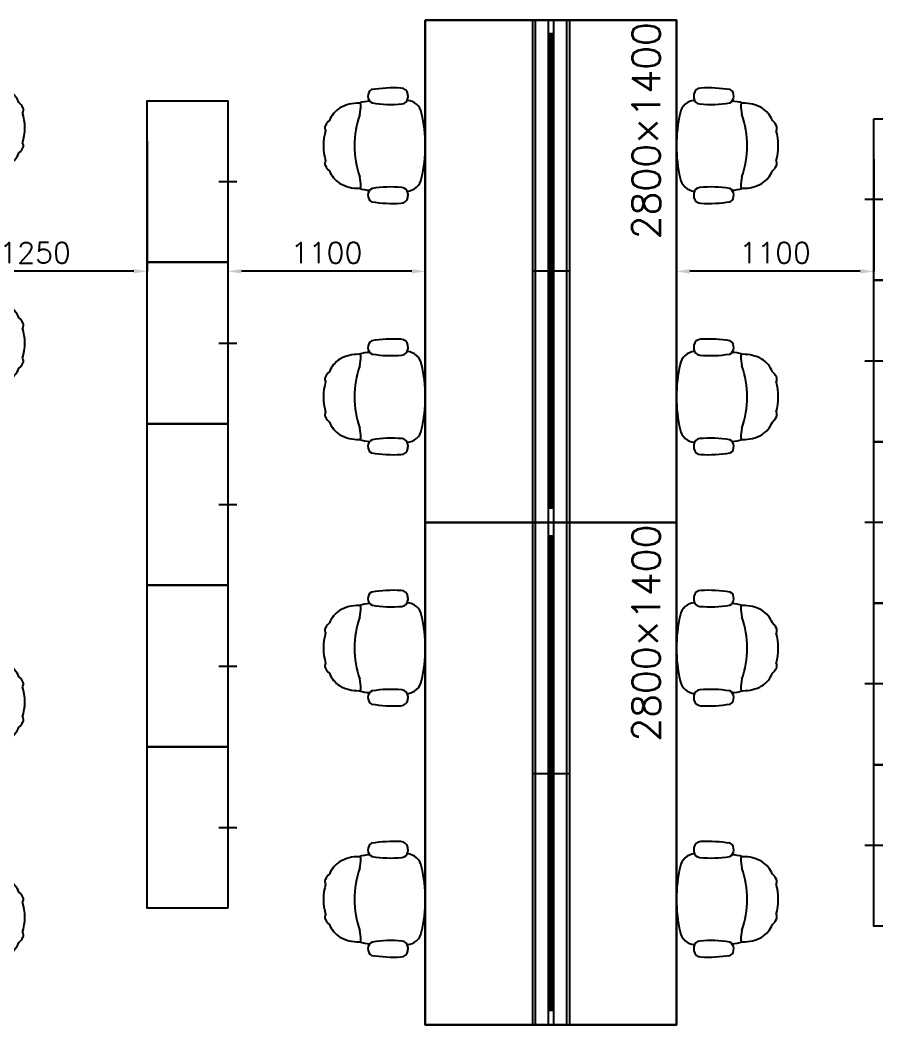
# Model space of a CAD drawing. Extents: x -120222 to -41942, y -19134 to 30932.
# Drawn here: x -83281 to -78505, y -6345 to -745 of the extents above; entities that cross this region are included whole.
import ezdxf
from ezdxf.enums import TextEntityAlignment as Align

# ---------------------------------------------------------------- set-up
doc = ezdxf.new("R2010")
doc.units = 0
doc.header["$LTSCALE"] = 150
doc.header["$MEASUREMENT"] = 0
doc.header["$PDMODE"] = 1
doc.header["$PDSIZE"] = -2
doc.layers.get('0').update_dxf_attribs({"linetype": 'CONTINUOUS'})
doc.layers.get('DEFPOINTS').update_dxf_attribs({"linetype": 'CONTINUOUS'})
doc.layers.add('_____', color=7, linetype='CONTINUOUS')
doc.layers.add('________', color=7, linetype='CONTINUOUS')
doc.styles.get("Standard").update_dxf_attribs({"font": 'txt', "bigfont": 'BIGFONT.SHX'})
doc.dimstyles.new('KOYATSU', dxfattribs={"dimtxt": 116.375326, "dimasz": 75.111694, "dimexe": 0, "dimexo": 225, "dimgap": 45, "dimtad": 1, "dimdec": 1, "dimdsep": 46, "dimtxsty": 'Standard', "dimcen": 0, "dimadec": 0, "dimazin": 0, "dimtfac": 1, "dimtdec": 1, "dimtix": 1, "dimtmove": 2, "dimatfit": 3, "dimfxl": 1, "dimtolj": 1, "dimarcsym": 0})

# ---------------------------------------------------------------- blocks, each defined once
blk = doc.blocks.new('____-347')
at = {"color": 1, "linetype": 'Continuous'}
for centre, radius, start, end in [((-85884.1, -7119), 77.3, 170.3944, 187.7479), ((-85920.9, -7112.7), 40, 91.0495, 170.3944), ((-85883.9, -7899.4), 827.5, 81.2391, 92.6087), ((-85777.4, -7115.9), 39.5, 353.9371, 60.4087), ((-85951.5, -7227.5), 86.5, 93.6495, 169.9238), ((-85924, -7124.4), 37, 187.7479, 264.7872), ((-85867, -6499.1), 664.9, 264.7872, 279.2072), ((-85776.8, -7120.3), 38.7, 294.7666, 0.2797), ((-85751.2, -7331.7), 185.6, 70.5723, 89.0262), ((-85688.7, -7166.7), 10, 91.0587, 181.3739), ((-85385.7, -7159.4), 313.1, 181.3739, 191.2692), ((-85684.9, -7372.8), 216.2, 61.2665, 91.0587), ((-85256.5, -7394), 801, 166.8943, 193.1057), ((-86182.7, -7394), 519.7, 340.5138, 19.4862), ((-85667.4, -7313.8), 156.5, 22.4971, 56.4712), ((-85560.6, -7305.6), 64.1, 20.8427, 53.8536), ((-85522.1, -7294.8), 24.6, 324.6823, 29.2882), ((-85790.8, -7394), 301, 343.6019, 16.3981), ((-85522.1, -7493.1), 24.6, 330.7118, 35.3177), ((-85667.4, -7474.2), 156.5, 303.5288, 337.5029), ((-85560.6, -7482.4), 64.1, 306.1464, 339.1573), ((-85951.5, -7560.5), 86.5, 190.0762, 266.3505), ((-85385.7, -7628.5), 313.1, 168.7308, 178.6261), ((-85684.9, -7415.1), 216.2, 268.9413, 298.7335), ((-85884.1, -7669), 77.3, 172.2521, 189.6056), ((-85924, -7663.6), 37, 95.2128, 172.2521), ((-85867, -8288.9), 664.9, 80.7928, 95.2128), ((-85776.8, -7667.7), 38.7, 359.7203, 65.2334), ((-85777.4, -7672), 39.5, 299.5913, 6.0629), ((-85751.2, -7456.2), 185.6, 270.9738, 289.4398), ((-85688.7, -7621.3), 10, 178.6261, 268.9413), ((-85920.9, -7675.2), 40, 189.6056, 268.9505), ((-85883.9, -6888.5), 827.5, 267.3913, 278.7609)]:
    blk.add_arc(centre, radius, start, end, dxfattribs=at)
blk = doc.blocks.new('____-348')
at = {"color": 1, "linetype": 'Continuous'}
for centre, radius, start, end in [((-85884.1, -5719), 77.3, 170.3944, 187.7479), ((-85920.9, -5712.7), 40, 91.0495, 170.3944), ((-85883.9, -6499.4), 827.5, 81.2391, 92.6087), ((-85777.4, -5715.9), 39.5, 353.9371, 60.4087), ((-85951.5, -5827.5), 86.5, 93.6495, 169.9238), ((-85924, -5724.4), 37, 187.7479, 264.7872), ((-85867, -5099.1), 664.9, 264.7872, 279.2072), ((-85776.8, -5720.3), 38.7, 294.7666, 0.2797), ((-85751.2, -5931.7), 185.6, 70.5723, 89.0262), ((-85688.7, -5766.7), 10, 91.0587, 181.3739), ((-85385.7, -5759.4), 313.1, 181.3739, 191.2692), ((-85684.9, -5972.8), 216.2, 61.2665, 91.0587), ((-85256.5, -5994), 801, 166.8943, 193.1057), ((-86182.7, -5994), 519.7, 340.5138, 19.4862), ((-85667.4, -5913.8), 156.5, 22.4971, 56.4712), ((-85560.6, -5905.6), 64.1, 20.8427, 53.8536), ((-85522.1, -5894.8), 24.6, 324.6823, 29.2882), ((-85790.8, -5994), 301, 343.6019, 16.3981), ((-85522.1, -6093.1), 24.6, 330.7118, 35.3177), ((-85667.4, -6074.2), 156.5, 303.5288, 337.5029), ((-85560.6, -6082.4), 64.1, 306.1464, 339.1573), ((-85951.5, -6160.5), 86.5, 190.0762, 266.3505), ((-85385.7, -6228.5), 313.1, 168.7308, 178.6261), ((-85684.9, -6015.1), 216.2, 268.9413, 298.7335), ((-85884.1, -6269), 77.3, 172.2521, 189.6056), ((-85924, -6263.6), 37, 95.2128, 172.2521), ((-85867, -6888.9), 664.9, 80.7928, 95.2128), ((-85776.8, -6267.7), 38.7, 359.7203, 65.2334), ((-85777.4, -6272), 39.5, 299.5913, 6.0629), ((-85751.2, -6056.2), 185.6, 270.9738, 289.4398), ((-85688.7, -6221.3), 10, 178.6261, 268.9413), ((-85920.9, -6275.2), 40, 189.6056, 268.9505), ((-85883.9, -5488.5), 827.5, 267.3913, 278.7609)]:
    blk.add_arc(centre, radius, start, end, dxfattribs=at)
blk = doc.blocks.new('____-349')
at = {"color": 1, "linetype": 'Continuous'}
for centre, radius, start, end in [((-87737.7, -5715.9), 39.5, 119.5913, 186.0629), ((-87631.2, -6499.4), 827.5, 87.3913, 98.7609), ((-87594.2, -5712.7), 40, 9.6056, 88.9505), ((-87631, -5719), 77.3, 352.2521, 9.6056), ((-87830.2, -5972.8), 216.2, 88.9413, 118.7335), ((-87826.4, -5766.7), 10, 358.6261, 88.9413), ((-87763.9, -5931.7), 185.6, 90.9738, 109.4277), ((-88129.4, -5759.4), 313.1, 348.7308, 358.6261), ((-87738.3, -5720.3), 38.7, 179.7203, 245.2334), ((-87648.1, -5099.1), 664.9, 260.7928, 275.2128), ((-87591.1, -5724.4), 37, 275.2128, 352.2521), ((-87563.6, -5827.5), 86.5, 10.0762, 86.3505), ((-87847.7, -5913.8), 156.5, 123.5288, 157.5029), ((-87332.4, -5994), 519.7, 160.5138, 199.4862), ((-88258.6, -5994), 801, 346.8943, 13.1057), ((-87954.5, -5905.6), 64.1, 126.1464, 159.1573), ((-87724.3, -5994), 301, 163.6019, 196.3981), ((-87993, -5894.8), 24.6, 150.7118, 215.3177), ((-87993, -6093.1), 24.6, 144.6823, 209.2882), ((-87954.5, -6082.4), 64.1, 200.8427, 233.8536), ((-87847.7, -6074.2), 156.5, 202.4971, 236.4712), ((-87830.2, -6015.1), 216.2, 241.2665, 271.0587), ((-88129.4, -6228.5), 313.1, 1.3739, 11.2692), ((-87563.6, -6160.5), 86.5, 273.6495, 349.9238), ((-87826.4, -6221.3), 10, 271.0587, 1.3739), ((-87763.9, -6056.2), 185.6, 250.5602, 269.0262), ((-87737.7, -6272), 39.5, 173.9371, 240.4087), ((-87738.3, -6267.7), 38.7, 114.7666, 180.2797), ((-87648.1, -6888.9), 664.9, 84.7872, 99.2072), ((-87591.1, -6263.6), 37, 7.7479, 84.7872), ((-87631, -6269), 77.3, 350.3944, 7.7479), ((-87631.2, -5488.5), 827.5, 261.2391, 272.6087), ((-87594.2, -6275.2), 40, 271.0495, 350.3944)]:
    blk.add_arc(centre, radius, start, end, dxfattribs=at)
blk = doc.blocks.new('____-350')
at = {"color": 1, "linetype": 'Continuous'}
for centre, radius, start, end in [((-87737.7, -7115.9), 39.5, 119.5913, 186.0629), ((-87631.2, -7899.4), 827.5, 87.3913, 98.7609), ((-87594.2, -7112.7), 40, 9.6056, 88.9505), ((-87631, -7119), 77.3, 352.2521, 9.6056), ((-87830.2, -7372.8), 216.2, 88.9413, 118.7335), ((-87826.4, -7166.7), 10, 358.6261, 88.9413), ((-87763.9, -7331.7), 185.6, 90.9738, 109.4277), ((-88129.4, -7159.4), 313.1, 348.7308, 358.6261), ((-87738.3, -7120.3), 38.7, 179.7203, 245.2334), ((-87648.1, -6499.1), 664.9, 260.7928, 275.2128), ((-87591.1, -7124.4), 37, 275.2128, 352.2521), ((-87563.6, -7227.5), 86.5, 10.0762, 86.3505), ((-87847.7, -7313.8), 156.5, 123.5288, 157.5029), ((-87332.4, -7394), 519.7, 160.5138, 199.4862), ((-88258.6, -7394), 801, 346.8943, 13.1057), ((-87954.5, -7305.6), 64.1, 126.1464, 159.1573), ((-87724.3, -7394), 301, 163.6019, 196.3981), ((-87993, -7294.8), 24.6, 150.7118, 215.3177), ((-87993, -7493.1), 24.6, 144.6823, 209.2882), ((-87954.5, -7482.4), 64.1, 200.8427, 233.8536), ((-87847.7, -7474.2), 156.5, 202.4971, 236.4712), ((-87830.2, -7415.1), 216.2, 241.2665, 271.0587), ((-88129.4, -7628.5), 313.1, 1.3739, 11.2692), ((-87563.6, -7560.5), 86.5, 273.6495, 349.9238), ((-87826.4, -7621.3), 10, 271.0587, 1.3739), ((-87763.9, -7456.2), 185.6, 250.5602, 269.0262), ((-87737.7, -7672), 39.5, 173.9371, 240.4087), ((-87738.3, -7667.7), 38.7, 114.7666, 180.2797), ((-87648.1, -8288.9), 664.9, 84.7872, 99.2072), ((-87591.1, -7663.6), 37, 7.7479, 84.7872), ((-87631, -7669), 77.3, 350.3944, 7.7479), ((-87631.2, -6888.5), 827.5, 261.2391, 272.6087), ((-87594.2, -7675.2), 40, 271.0495, 350.3944)]:
    blk.add_arc(centre, radius, start, end, dxfattribs=at)
blk = doc.blocks.new('____-351')
at = {"color": 1, "linetype": 'Continuous'}
for p, q in [((-86057.6, -5294), (-87457.6, -5294)), ((-87457.6, -5294), (-87457.6, -8094)), ((-87457.6, -5294), (-86057.6, -5294)), ((-87457.6, -8094), (-87457.6, -5294)), ((-86860.6, -5294), (-86860.6, -8094)), ((-86844.9, -5294), (-86844.9, -8094)), ((-86773.1, -5294), (-86773.1, -8094)), ((-86742.1, -5294), (-86742.1, -8094)), ((-86670.3, -5294), (-86670.3, -8094)), ((-86654.6, -5294), (-86654.6, -8094)), ((-86057.6, -8094), (-86057.6, -5294)), ((-86057.6, -5294), (-86057.6, -8094)), ((-86742.1, -5370), (-86773.1, -5370)), ((-86761.6, -5370), (-86761.6, -8018)), ((-86753.6, -5370), (-86753.6, -8018)), ((-86654.6, -6694), (-86860.6, -6694)), ((-87457.6, -8094), (-86057.6, -8094))]:
    blk.add_line(p, q, dxfattribs=at)
at = {"color": 1, "linetype": 'Continuous', "flags": 128}
blk.add_lwpolyline([(-87457.6, -5294), (-86057.6, -5294), (-86057.6, -8094), (-87457.6, -8094)], close=True, dxfattribs=at)
at = {"color": 1}
for name in ['____-349', '____-348', '____-350', '____-347']:
    blk.add_blockref(name, (0, 0), dxfattribs=at)
blk = doc.blocks.new('____-352')
at = {"color": 1, "linetype": 'Continuous'}
for centre, radius, start, end in [((-85884.1, -9919), 77.3, 170.3944, 187.7479), ((-85920.9, -9912.7), 40, 91.0495, 170.3944), ((-85883.9, -10699.4), 827.5, 81.2391, 92.6087), ((-85777.4, -9915.9), 39.5, 353.9371, 60.4087), ((-85951.5, -10027.5), 86.5, 93.6495, 169.9238), ((-85924, -9924.4), 37, 187.7479, 264.7872), ((-85867, -9299.1), 664.9, 264.7872, 279.2072), ((-85776.8, -9920.3), 38.7, 294.7666, 0.2797), ((-85751.2, -10131.7), 185.6, 70.5723, 89.0262), ((-85688.7, -9966.7), 10, 91.0587, 181.3739), ((-85385.7, -9959.4), 313.1, 181.3739, 191.2692), ((-85684.9, -10172.8), 216.2, 61.2665, 91.0587), ((-85256.5, -10194), 801, 166.8943, 193.1057), ((-86182.7, -10194), 519.7, 340.5138, 19.4862), ((-85667.4, -10113.8), 156.5, 22.4971, 56.4712), ((-85560.6, -10105.6), 64.1, 20.8427, 53.8536), ((-85522.1, -10094.8), 24.6, 324.6823, 29.2882), ((-85790.8, -10194), 301, 343.6019, 16.3981), ((-85522.1, -10293.1), 24.6, 330.7118, 35.3177), ((-85667.4, -10274.2), 156.5, 303.5288, 337.5029), ((-85560.6, -10282.4), 64.1, 306.1464, 339.1573), ((-85951.5, -10360.5), 86.5, 190.0762, 266.3505), ((-85385.7, -10428.5), 313.1, 168.7308, 178.6261), ((-85684.9, -10215.1), 216.2, 268.9413, 298.7335), ((-85884.1, -10469), 77.3, 172.2521, 189.6056), ((-85924, -10463.6), 37, 95.2128, 172.2521), ((-85867, -11088.9), 664.9, 80.7928, 95.2128), ((-85776.8, -10467.7), 38.7, 359.7203, 65.2334), ((-85777.4, -10472), 39.5, 299.5913, 6.0629), ((-85751.2, -10256.2), 185.6, 270.9738, 289.4398), ((-85688.7, -10421.3), 10, 178.6261, 268.9413), ((-85920.9, -10475.2), 40, 189.6056, 268.9505), ((-85883.9, -9688.5), 827.5, 267.3913, 278.7609)]:
    blk.add_arc(centre, radius, start, end, dxfattribs=at)
blk = doc.blocks.new('____-353')
at = {"color": 1, "linetype": 'Continuous'}
for centre, radius, start, end in [((-85884.1, -8519), 77.3, 170.3944, 187.7479), ((-85920.9, -8512.7), 40, 91.0495, 170.3944), ((-85883.9, -9299.4), 827.5, 81.2391, 92.6087), ((-85777.4, -8515.9), 39.5, 353.9371, 60.4087), ((-85951.5, -8627.5), 86.5, 93.6495, 169.9238), ((-85924, -8524.4), 37, 187.7479, 264.7872), ((-85867, -7899.1), 664.9, 264.7872, 279.2072), ((-85776.8, -8520.3), 38.7, 294.7666, 0.2797), ((-85751.2, -8731.7), 185.6, 70.5723, 89.0262), ((-85688.7, -8566.7), 10, 91.0587, 181.3739), ((-85385.7, -8559.4), 313.1, 181.3739, 191.2692), ((-85684.9, -8772.8), 216.2, 61.2665, 91.0587), ((-85256.5, -8794), 801, 166.8943, 193.1057), ((-86182.7, -8794), 519.7, 340.5138, 19.4862), ((-85667.4, -8713.8), 156.5, 22.4971, 56.4712), ((-85560.6, -8705.6), 64.1, 20.8427, 53.8536), ((-85522.1, -8694.8), 24.6, 324.6823, 29.2882), ((-85790.8, -8794), 301, 343.6019, 16.3981), ((-85522.1, -8893.1), 24.6, 330.7118, 35.3177), ((-85667.4, -8874.2), 156.5, 303.5288, 337.5029), ((-85560.6, -8882.4), 64.1, 306.1464, 339.1573), ((-85951.5, -8960.5), 86.5, 190.0762, 266.3505), ((-85385.7, -9028.5), 313.1, 168.7308, 178.6261), ((-85684.9, -8815.1), 216.2, 268.9413, 298.7335), ((-85884.1, -9069), 77.3, 172.2521, 189.6056), ((-85924, -9063.6), 37, 95.2128, 172.2521), ((-85867, -9688.9), 664.9, 80.7928, 95.2128), ((-85776.8, -9067.7), 38.7, 359.7203, 65.2334), ((-85777.4, -9072), 39.5, 299.5913, 6.0629), ((-85751.2, -8856.2), 185.6, 270.9738, 289.4398), ((-85688.7, -9021.3), 10, 178.6261, 268.9413), ((-85920.9, -9075.2), 40, 189.6056, 268.9505), ((-85883.9, -8288.5), 827.5, 267.3913, 278.7609)]:
    blk.add_arc(centre, radius, start, end, dxfattribs=at)
blk = doc.blocks.new('____-354')
at = {"color": 1, "linetype": 'Continuous'}
for centre, radius, start, end in [((-87737.7, -8515.9), 39.5, 119.5913, 186.0629), ((-87631.2, -9299.4), 827.5, 87.3913, 98.7609), ((-87594.2, -8512.7), 40, 9.6056, 88.9505), ((-87631, -8519), 77.3, 352.2521, 9.6056), ((-87830.2, -8772.8), 216.2, 88.9413, 118.7335), ((-87826.4, -8566.7), 10, 358.6261, 88.9413), ((-87763.9, -8731.7), 185.6, 90.9738, 109.4277), ((-88129.4, -8559.4), 313.1, 348.7308, 358.6261), ((-87738.3, -8520.3), 38.7, 179.7203, 245.2334), ((-87648.1, -7899.1), 664.9, 260.7928, 275.2128), ((-87591.1, -8524.4), 37, 275.2128, 352.2521), ((-87563.6, -8627.5), 86.5, 10.0762, 86.3505), ((-87847.7, -8713.8), 156.5, 123.5288, 157.5029), ((-87332.4, -8794), 519.7, 160.5138, 199.4862), ((-88258.6, -8794), 801, 346.8943, 13.1057), ((-87954.5, -8705.6), 64.1, 126.1464, 159.1573), ((-87724.3, -8794), 301, 163.6019, 196.3981), ((-87993, -8694.8), 24.6, 150.7118, 215.3177), ((-87993, -8893.1), 24.6, 144.6823, 209.2882), ((-87954.5, -8882.4), 64.1, 200.8427, 233.8536), ((-87847.7, -8874.2), 156.5, 202.4971, 236.4712), ((-87830.2, -8815.1), 216.2, 241.2665, 271.0587), ((-88129.4, -9028.5), 313.1, 1.3739, 11.2692), ((-87563.6, -8960.5), 86.5, 273.6495, 349.9238), ((-87826.4, -9021.3), 10, 271.0587, 1.3739), ((-87763.9, -8856.2), 185.6, 250.5602, 269.0262), ((-87737.7, -9072), 39.5, 173.9371, 240.4087), ((-87738.3, -9067.7), 38.7, 114.7666, 180.2797), ((-87648.1, -9688.9), 664.9, 84.7872, 99.2072), ((-87591.1, -9063.6), 37, 7.7479, 84.7872), ((-87631, -9069), 77.3, 350.3944, 7.7479), ((-87631.2, -8288.5), 827.5, 261.2391, 272.6087), ((-87594.2, -9075.2), 40, 271.0495, 350.3944)]:
    blk.add_arc(centre, radius, start, end, dxfattribs=at)
blk = doc.blocks.new('____-355')
at = {"color": 1, "linetype": 'Continuous'}
for centre, radius, start, end in [((-87737.7, -9915.9), 39.5, 119.5913, 186.0629), ((-87631.2, -10699.4), 827.5, 87.3913, 98.7609), ((-87594.2, -9912.7), 40, 9.6056, 88.9505), ((-87631, -9919), 77.3, 352.2521, 9.6056), ((-87830.2, -10172.8), 216.2, 88.9413, 118.7335), ((-87826.4, -9966.7), 10, 358.6261, 88.9413), ((-87763.9, -10131.7), 185.6, 90.9738, 109.4277), ((-88129.4, -9959.4), 313.1, 348.7308, 358.6261), ((-87738.3, -9920.3), 38.7, 179.7203, 245.2334), ((-87648.1, -9299.1), 664.9, 260.7928, 275.2128), ((-87591.1, -9924.4), 37, 275.2128, 352.2521), ((-87563.6, -10027.5), 86.5, 10.0762, 86.3505), ((-87847.7, -10113.8), 156.5, 123.5288, 157.5029), ((-87332.4, -10194), 519.7, 160.5138, 199.4862), ((-88258.6, -10194), 801, 346.8943, 13.1057), ((-87954.5, -10105.6), 64.1, 126.1464, 159.1573), ((-87724.3, -10194), 301, 163.6019, 196.3981), ((-87993, -10094.8), 24.6, 150.7118, 215.3177), ((-87993, -10293.1), 24.6, 144.6823, 209.2882), ((-87954.5, -10282.4), 64.1, 200.8427, 233.8536), ((-87847.7, -10274.2), 156.5, 202.4971, 236.4712), ((-87830.2, -10215.1), 216.2, 241.2665, 271.0587), ((-88129.4, -10428.5), 313.1, 1.3739, 11.2692), ((-87563.6, -10360.5), 86.5, 273.6495, 349.9238), ((-87826.4, -10421.3), 10, 271.0587, 1.3739), ((-87763.9, -10256.2), 185.6, 250.5602, 269.0262), ((-87737.7, -10472), 39.5, 173.9371, 240.4087), ((-87738.3, -10467.7), 38.7, 114.7666, 180.2797), ((-87648.1, -11088.9), 664.9, 84.7872, 99.2072), ((-87591.1, -10463.6), 37, 7.7479, 84.7872), ((-87631, -10469), 77.3, 350.3944, 7.7479), ((-87631.2, -9688.5), 827.5, 261.2391, 272.6087), ((-87594.2, -10475.2), 40, 271.0495, 350.3944)]:
    blk.add_arc(centre, radius, start, end, dxfattribs=at)
blk = doc.blocks.new('____-356')
at = {"color": 1, "linetype": 'Continuous'}
for p, q in [((-86057.6, -8094), (-87457.6, -8094)), ((-87457.6, -8094), (-87457.6, -10894)), ((-87457.6, -8094), (-86057.6, -8094)), ((-87457.6, -10894), (-87457.6, -8094)), ((-86860.6, -8094), (-86860.6, -10894)), ((-86844.9, -8094), (-86844.9, -10894)), ((-86773.1, -8094), (-86773.1, -10894)), ((-86742.1, -8094), (-86742.1, -10894)), ((-86670.3, -8094), (-86670.3, -10894)), ((-86654.6, -8094), (-86654.6, -10894)), ((-86057.6, -10894), (-86057.6, -8094)), ((-86057.6, -8094), (-86057.6, -10894)), ((-86742.1, -8170), (-86773.1, -8170)), ((-86761.6, -8170), (-86761.6, -10818)), ((-86753.6, -8170), (-86753.6, -10818)), ((-86654.6, -9494), (-86860.6, -9494)), ((-87457.6, -10894), (-86057.6, -10894))]:
    blk.add_line(p, q, dxfattribs=at)
at = {"color": 1, "linetype": 'Continuous', "flags": 128}
blk.add_lwpolyline([(-87457.6, -8094), (-86057.6, -8094), (-86057.6, -10894), (-87457.6, -10894)], close=True, dxfattribs=at)
at = {"color": 1}
for name in ['____-354', '____-353', '____-355', '____-352']:
    blk.add_blockref(name, (0, 0), dxfattribs=at)
blk = doc.blocks.new('____-357')
at = {"color": 1, "linetype": 'Continuous'}
blk.add_line((-88607.6, -6194), (-88507.6, -6194), dxfattribs=at)
at = {"color": 1, "linetype": 'Continuous', "flags": 128}
blk.add_lwpolyline([(-88557.6, -6644), (-89007.6, -6644), (-89007.6, -5744), (-88557.6, -5744)], close=True, dxfattribs=at)
blk = doc.blocks.new('____-358')
at = {"color": 1, "linetype": 'Continuous'}
blk.add_line((-88607.6, -7094), (-88507.6, -7094), dxfattribs=at)
at = {"color": 1, "linetype": 'Continuous', "flags": 128}
blk.add_lwpolyline([(-88557.6, -7544), (-89007.6, -7544), (-89007.6, -6644), (-88557.6, -6644)], close=True, dxfattribs=at)
blk = doc.blocks.new('____-359')
at = {"color": 1, "linetype": 'Continuous'}
blk.add_line((-88607.6, -7994), (-88507.6, -7994), dxfattribs=at)
at = {"color": 1, "linetype": 'Continuous', "flags": 128}
blk.add_lwpolyline([(-88557.6, -8444), (-89007.6, -8444), (-89007.6, -7544), (-88557.6, -7544)], close=True, dxfattribs=at)
blk = doc.blocks.new('____-360')
at = {"color": 1, "linetype": 'Continuous'}
blk.add_line((-88607.6, -8894), (-88507.6, -8894), dxfattribs=at)
at = {"color": 1, "linetype": 'Continuous', "flags": 128}
blk.add_lwpolyline([(-88557.6, -9344), (-89007.6, -9344), (-89007.6, -8444), (-88557.6, -8444)], close=True, dxfattribs=at)
blk = doc.blocks.new('____-361')
at = {"color": 1, "linetype": 'Continuous'}
blk.add_line((-88607.6, -9794), (-88507.6, -9794), dxfattribs=at)
at = {"color": 1, "linetype": 'Continuous', "flags": 128}
blk.add_lwpolyline([(-88557.6, -10244), (-89007.6, -10244), (-89007.6, -9344), (-88557.6, -9344)], close=True, dxfattribs=at)
blk = doc.blocks.new('____-362')
at = {"color": 1}
for name in ['____-357', '____-358', '____-359', '____-360', '____-361']:
    blk.add_blockref(name, (0, 0), dxfattribs=at)
blk = doc.blocks.new('____-363')
at = {"color": 1, "linetype": 'Continuous'}
for centre, radius, start, end in [((-90120.9, -5612.7), 40, 91.0495, 170.3944), ((-90083.9, -6399.4), 827.5, 81.2391, 92.6087), ((-89977.4, -5615.9), 39.5, 353.9371, 60.4087), ((-90151.5, -5727.5), 86.5, 93.6495, 169.9238), ((-90084.1, -5619), 77.3, 170.3944, 187.7479), ((-90124, -5624.4), 37, 187.7479, 264.7872), ((-90067, -4999.1), 664.9, 264.7872, 279.2072), ((-89976.8, -5620.3), 38.7, 294.7666, 0.2797), ((-89951.2, -5831.7), 185.6, 70.5723, 89.0262), ((-89888.7, -5666.7), 10, 91.0587, 181.3739), ((-89585.7, -5659.4), 313.1, 181.3739, 191.2692), ((-89884.9, -5872.8), 216.2, 61.2665, 91.0587), ((-89867.4, -5813.8), 156.5, 22.4971, 56.4712), ((-89456.5, -5894), 801, 166.8943, 193.1057), ((-90382.7, -5894), 519.7, 340.5138, 19.4862), ((-89760.6, -5805.6), 64.1, 20.8427, 53.8536), ((-89722.1, -5794.8), 24.6, 324.6823, 29.2882), ((-89990.8, -5894), 301, 343.6019, 16.3981), ((-89722.1, -5993.1), 24.6, 330.7118, 35.3177), ((-89867.4, -5974.2), 156.5, 303.5288, 337.5029), ((-89760.6, -5982.4), 64.1, 306.1464, 339.1573), ((-90151.5, -6060.5), 86.5, 190.0762, 266.3505), ((-89585.7, -6128.5), 313.1, 168.7308, 178.6261), ((-90084.1, -6169), 77.3, 172.2521, 189.6056), ((-90124, -6163.6), 37, 95.2128, 172.2521), ((-90067, -6788.9), 664.9, 80.7928, 95.2128), ((-89976.8, -6167.7), 38.7, 359.7203, 65.2334), ((-89951.2, -5956.2), 185.6, 270.9738, 289.4398), ((-89888.7, -6121.3), 10, 178.6261, 268.9413), ((-89884.9, -5915.1), 216.2, 268.9413, 298.7335), ((-90120.9, -6175.2), 40, 189.6056, 268.9505), ((-90083.9, -5388.5), 827.5, 267.3913, 278.7609), ((-89977.4, -6172), 39.5, 299.5913, 6.0629)]:
    blk.add_arc(centre, radius, start, end, dxfattribs=at)
blk = doc.blocks.new('____-364')
at = {"color": 1, "linetype": 'Continuous'}
for centre, radius, start, end in [((-90120.9, -6812.7), 40, 91.0495, 170.3944), ((-90083.9, -7599.4), 827.5, 81.2391, 92.6087), ((-90084.1, -6819), 77.3, 170.3944, 187.7479), ((-90124, -6824.4), 37, 187.7479, 264.7872), ((-89976.8, -6820.3), 38.7, 294.7666, 0.2797), ((-89977.4, -6815.9), 39.5, 353.9371, 60.4087), ((-90151.5, -6927.5), 86.5, 93.6495, 169.9238), ((-90067, -6199.1), 664.9, 264.7872, 279.2072), ((-89951.2, -7031.7), 185.6, 70.5723, 89.0262), ((-89888.7, -6866.7), 10, 91.0587, 181.3739), ((-89585.7, -6859.4), 313.1, 181.3739, 191.2692), ((-89884.9, -7072.8), 216.2, 61.2665, 91.0587), ((-89867.4, -7013.8), 156.5, 22.4971, 56.4712), ((-89456.5, -7094), 801, 166.8943, 193.1057), ((-90382.7, -7094), 519.7, 340.5138, 19.4862), ((-89760.6, -7005.6), 64.1, 20.8427, 53.8536), ((-89722.1, -6994.8), 24.6, 324.6823, 29.2882), ((-89990.8, -7094), 301, 343.6019, 16.3981), ((-89760.6, -7182.4), 64.1, 306.1464, 339.1573), ((-89722.1, -7193.1), 24.6, 330.7118, 35.3177), ((-90151.5, -7260.5), 86.5, 190.0762, 266.3505), ((-89585.7, -7328.5), 313.1, 168.7308, 178.6261), ((-89867.4, -7174.2), 156.5, 303.5288, 337.5029), ((-90124, -7363.6), 37, 95.2128, 172.2521), ((-90067, -7988.9), 664.9, 80.7928, 95.2128), ((-89976.8, -7367.7), 38.7, 359.7203, 65.2334), ((-89951.2, -7156.2), 185.6, 270.9738, 289.4398), ((-89888.7, -7321.3), 10, 178.6261, 268.9413), ((-89884.9, -7115.1), 216.2, 268.9413, 298.7335), ((-90084.1, -7369), 77.3, 172.2521, 189.6056), ((-90120.9, -7375.2), 40, 189.6056, 268.9505), ((-89977.4, -7372), 39.5, 299.5913, 6.0629), ((-90083.9, -6588.5), 827.5, 267.3913, 278.7609)]:
    blk.add_arc(centre, radius, start, end, dxfattribs=at)
blk = doc.blocks.new('____-365')
at = {"color": 1, "linetype": 'Continuous'}
for centre, radius, start, end in [((-91937.7, -5615.9), 39.5, 119.5913, 186.0629), ((-91831.2, -6399.4), 827.5, 87.3913, 98.7609), ((-91794.2, -5612.7), 40, 9.6056, 88.9505), ((-91963.9, -5831.7), 185.6, 90.9738, 109.4277), ((-91938.3, -5620.3), 38.7, 179.7203, 245.2334), ((-91848.1, -4999.1), 664.9, 260.7928, 275.2128), ((-91791.1, -5624.4), 37, 275.2128, 352.2521), ((-91763.6, -5727.5), 86.5, 10.0762, 86.3505), ((-91831, -5619), 77.3, 352.2521, 9.6056), ((-92047.7, -5813.8), 156.5, 123.5288, 157.5029), ((-92030.2, -5872.8), 216.2, 88.9413, 118.7335), ((-92026.4, -5666.7), 10, 358.6261, 88.9413), ((-92329.4, -5659.4), 313.1, 348.7308, 358.6261), ((-92154.5, -5805.6), 64.1, 126.1464, 159.1573), ((-91532.4, -5894), 519.7, 160.5138, 199.4862), ((-92458.6, -5894), 801, 346.8943, 13.1057), ((-91924.3, -5894), 301, 163.6019, 196.3981), ((-92193, -5794.8), 24.6, 150.7118, 215.3177), ((-92193, -5993.1), 24.6, 144.6823, 209.2882), ((-92154.5, -5982.4), 64.1, 200.8427, 233.8536), ((-92047.7, -5974.2), 156.5, 202.4971, 236.4712), ((-92329.4, -6128.5), 313.1, 1.3739, 11.2692), ((-91763.6, -6060.5), 86.5, 273.6495, 349.9238), ((-92030.2, -5915.1), 216.2, 241.2665, 271.0587), ((-92026.4, -6121.3), 10, 271.0587, 1.3739), ((-91963.9, -5956.2), 185.6, 250.5602, 269.0262), ((-91938.3, -6167.7), 38.7, 114.7666, 180.2797), ((-91848.1, -6788.9), 664.9, 84.7872, 99.2072), ((-91791.1, -6163.6), 37, 7.7479, 84.7872), ((-91831, -6169), 77.3, 350.3944, 7.7479), ((-91937.7, -6172), 39.5, 173.9371, 240.4087), ((-91831.2, -5388.5), 827.5, 261.2391, 272.6087), ((-91794.2, -6175.2), 40, 271.0495, 350.3944)]:
    blk.add_arc(centre, radius, start, end, dxfattribs=at)
blk = doc.blocks.new('____-366')
at = {"color": 1, "linetype": 'Continuous'}
for centre, radius, start, end in [((-91831.2, -7599.4), 827.5, 87.3913, 98.7609), ((-91794.2, -6812.7), 40, 9.6056, 88.9505), ((-91937.7, -6815.9), 39.5, 119.5913, 186.0629), ((-91938.3, -6820.3), 38.7, 179.7203, 245.2334), ((-91791.1, -6824.4), 37, 275.2128, 352.2521), ((-91831, -6819), 77.3, 352.2521, 9.6056), ((-92047.7, -7013.8), 156.5, 123.5288, 157.5029), ((-92030.2, -7072.8), 216.2, 88.9413, 118.7335), ((-92026.4, -6866.7), 10, 358.6261, 88.9413), ((-91963.9, -7031.7), 185.6, 90.9738, 109.4277), ((-92329.4, -6859.4), 313.1, 348.7308, 358.6261), ((-91848.1, -6199.1), 664.9, 260.7928, 275.2128), ((-91763.6, -6927.5), 86.5, 10.0762, 86.3505), ((-91532.4, -7094), 519.7, 160.5138, 199.4862), ((-92458.6, -7094), 801, 346.8943, 13.1057), ((-92193, -6994.8), 24.6, 150.7118, 215.3177), ((-92154.5, -7005.6), 64.1, 126.1464, 159.1573), ((-91924.3, -7094), 301, 163.6019, 196.3981), ((-92193, -7193.1), 24.6, 144.6823, 209.2882), ((-92154.5, -7182.4), 64.1, 200.8427, 233.8536), ((-92047.7, -7174.2), 156.5, 202.4971, 236.4712), ((-92329.4, -7328.5), 313.1, 1.3739, 11.2692), ((-91763.6, -7260.5), 86.5, 273.6495, 349.9238), ((-92030.2, -7115.1), 216.2, 241.2665, 271.0587), ((-92026.4, -7321.3), 10, 271.0587, 1.3739), ((-91963.9, -7156.2), 185.6, 250.5602, 269.0262), ((-91938.3, -7367.7), 38.7, 114.7666, 180.2797), ((-91848.1, -7988.9), 664.9, 84.7872, 99.2072), ((-91791.1, -7363.6), 37, 7.7479, 84.7872), ((-91937.7, -7372), 39.5, 173.9371, 240.4087), ((-91794.2, -7375.2), 40, 271.0495, 350.3944), ((-91831, -7369), 77.3, 350.3944, 7.7479), ((-91831.2, -6588.5), 827.5, 261.2391, 272.6087)]:
    blk.add_arc(centre, radius, start, end, dxfattribs=at)
blk = doc.blocks.new('____-367')
at = {"color": 1, "linetype": 'Continuous'}
for p, q in [((-91657.6, -5294), (-91657.6, -7694)), ((-90257.6, -5294), (-91657.6, -5294)), ((-91657.6, -5294), (-90257.6, -5294)), ((-91657.6, -7694), (-91657.6, -5294)), ((-91060.6, -5294), (-91060.6, -7694)), ((-91044.9, -5294), (-91044.9, -7694)), ((-90973.1, -5294), (-90973.1, -7694)), ((-90942.1, -5294), (-90942.1, -7694)), ((-90870.3, -5294), (-90870.3, -7694)), ((-90854.6, -5294), (-90854.6, -7694)), ((-90257.6, -7694), (-90257.6, -5294)), ((-90257.6, -5294), (-90257.6, -7694)), ((-90942.1, -5370), (-90973.1, -5370)), ((-90961.6, -5370), (-90961.6, -7618)), ((-90953.6, -5370), (-90953.6, -7618)), ((-90854.6, -6494), (-91060.6, -6494)), ((-90942.1, -7618), (-90973.1, -7618)), ((-90257.6, -7694), (-91657.6, -7694)), ((-90257.6, -7694), (-91657.6, -7694))]:
    blk.add_line(p, q, dxfattribs=at)
at = {"color": 1, "linetype": 'Continuous', "flags": 128}
blk.add_lwpolyline([(-91657.6, -5294), (-90257.6, -5294), (-90257.6, -7694), (-91657.6, -7694)], close=True, dxfattribs=at)
blk = doc.blocks.new('____-368')
at = {"color": 1}
for name in ['____-367', '____-365', '____-363', '____-366', '____-364']:
    blk.add_blockref(name, (0, 0), dxfattribs=at)
blk = doc.blocks.new('____-369')
at = {"color": 1, "linetype": 'Continuous'}
for centre, radius, start, end in [((-90120.9, -8812.7), 40, 91.0495, 170.3944), ((-90083.9, -9599.4), 827.5, 81.2391, 92.6087), ((-89977.4, -8815.9), 39.5, 353.9371, 60.4087), ((-90151.5, -8927.5), 86.5, 93.6495, 169.9238), ((-90084.1, -8819), 77.3, 170.3944, 187.7479), ((-90124, -8824.4), 37, 187.7479, 264.7872), ((-89976.8, -8820.3), 38.7, 294.7666, 0.2797), ((-89951.2, -9031.7), 185.6, 70.5723, 89.0262), ((-90067, -8199.1), 664.9, 264.7872, 279.2072), ((-89888.7, -8866.7), 10, 91.0587, 181.3739), ((-89585.7, -8859.4), 313.1, 181.3739, 191.2692), ((-89884.9, -9072.8), 216.2, 61.2665, 91.0587), ((-89867.4, -9013.8), 156.5, 22.4971, 56.4712), ((-89456.5, -9094), 801, 166.8943, 193.1057), ((-90382.7, -9094), 519.7, 340.5138, 19.4862), ((-89760.6, -9005.6), 64.1, 20.8427, 53.8536), ((-89722.1, -8994.8), 24.6, 324.6823, 29.2882), ((-89990.8, -9094), 301, 343.6019, 16.3981), ((-89722.1, -9193.1), 24.6, 330.7118, 35.3177), ((-89867.4, -9174.2), 156.5, 303.5288, 337.5029), ((-89760.6, -9182.4), 64.1, 306.1464, 339.1573), ((-90151.5, -9260.5), 86.5, 190.0762, 266.3505), ((-89585.7, -9328.5), 313.1, 168.7308, 178.6261), ((-90124, -9363.6), 37, 95.2128, 172.2521), ((-90067, -9988.9), 664.9, 80.7928, 95.2128), ((-89976.8, -9367.7), 38.7, 359.7203, 65.2334), ((-89951.2, -9156.2), 185.6, 270.9738, 289.4398), ((-89888.7, -9321.3), 10, 178.6261, 268.9413), ((-89884.9, -9115.1), 216.2, 268.9413, 298.7335), ((-90084.1, -9369), 77.3, 172.2521, 189.6056), ((-90120.9, -9375.2), 40, 189.6056, 268.9505), ((-90083.9, -8588.5), 827.5, 267.3913, 278.7609), ((-89977.4, -9372), 39.5, 299.5913, 6.0629)]:
    blk.add_arc(centre, radius, start, end, dxfattribs=at)
blk = doc.blocks.new('____-370')
at = {"color": 1, "linetype": 'Continuous'}
for centre, radius, start, end in [((-90084.1, -10019), 77.3, 170.3944, 187.7479), ((-90120.9, -10012.7), 40, 91.0495, 170.3944), ((-90083.9, -10799.4), 827.5, 81.2391, 92.6087), ((-89976.8, -10020.3), 38.7, 294.7666, 0.2797), ((-89977.4, -10015.9), 39.5, 353.9371, 60.4087), ((-90151.5, -10127.5), 86.5, 93.6495, 169.9238), ((-90124, -10024.4), 37, 187.7479, 264.7872), ((-90067, -9399.1), 664.9, 264.7872, 279.2072), ((-89951.2, -10231.7), 185.6, 70.5723, 89.0262), ((-89888.7, -10066.7), 10, 91.0587, 181.3739), ((-89585.7, -10059.4), 313.1, 181.3739, 191.2692), ((-89884.9, -10272.8), 216.2, 61.2665, 91.0587), ((-89456.5, -10294), 801, 166.8943, 193.1057), ((-90382.7, -10294), 519.7, 340.5138, 19.4862), ((-89867.4, -10213.8), 156.5, 22.4971, 56.4712), ((-89760.6, -10205.6), 64.1, 20.8427, 53.8536), ((-89722.1, -10194.8), 24.6, 324.6823, 29.2882), ((-89990.8, -10294), 301, 343.6019, 16.3981), ((-89760.6, -10382.4), 64.1, 306.1464, 339.1573), ((-89722.1, -10393.1), 24.6, 330.7118, 35.3177), ((-89585.7, -10528.5), 313.1, 168.7308, 178.6261), ((-89867.4, -10374.2), 156.5, 303.5288, 337.5029), ((-90151.5, -10460.5), 86.5, 190.0762, 266.3505), ((-90124, -10563.6), 37, 95.2128, 172.2521), ((-90067, -11188.9), 664.9, 80.7928, 95.2128), ((-89888.7, -10521.3), 10, 178.6261, 268.9413), ((-89884.9, -10315.1), 216.2, 268.9413, 298.7335), ((-90084.1, -10569), 77.3, 172.2521, 189.6056), ((-90120.9, -10575.2), 40, 189.6056, 268.9505), ((-89976.8, -10567.7), 38.7, 359.7203, 65.2334), ((-89977.4, -10572), 39.5, 299.5913, 6.0629), ((-89951.2, -10356.2), 185.6, 270.9738, 289.4398), ((-90083.9, -9788.5), 827.5, 267.3913, 278.7609)]:
    blk.add_arc(centre, radius, start, end, dxfattribs=at)
blk = doc.blocks.new('____-371')
at = {"color": 1, "linetype": 'Continuous'}
for centre, radius, start, end in [((-91937.7, -8815.9), 39.5, 119.5913, 186.0629), ((-91831.2, -9599.4), 827.5, 87.3913, 98.7609), ((-91794.2, -8812.7), 40, 9.6056, 88.9505), ((-91963.9, -9031.7), 185.6, 90.9738, 109.4277), ((-91938.3, -8820.3), 38.7, 179.7203, 245.2334), ((-91791.1, -8824.4), 37, 275.2128, 352.2521), ((-91763.6, -8927.5), 86.5, 10.0762, 86.3505), ((-91831, -8819), 77.3, 352.2521, 9.6056), ((-92047.7, -9013.8), 156.5, 123.5288, 157.5029), ((-92030.2, -9072.8), 216.2, 88.9413, 118.7335), ((-92026.4, -8866.7), 10, 358.6261, 88.9413), ((-92329.4, -8859.4), 313.1, 348.7308, 358.6261), ((-91848.1, -8199.1), 664.9, 260.7928, 275.2128), ((-92154.5, -9005.6), 64.1, 126.1464, 159.1573), ((-91532.4, -9094), 519.7, 160.5138, 199.4862), ((-92458.6, -9094), 801, 346.8943, 13.1057), ((-91924.3, -9094), 301, 163.6019, 196.3981), ((-92193, -8994.8), 24.6, 150.7118, 215.3177), ((-92193, -9193.1), 24.6, 144.6823, 209.2882), ((-92154.5, -9182.4), 64.1, 200.8427, 233.8536), ((-92047.7, -9174.2), 156.5, 202.4971, 236.4712), ((-92329.4, -9328.5), 313.1, 1.3739, 11.2692), ((-91763.6, -9260.5), 86.5, 273.6495, 349.9238), ((-92030.2, -9115.1), 216.2, 241.2665, 271.0587), ((-92026.4, -9321.3), 10, 271.0587, 1.3739), ((-91963.9, -9156.2), 185.6, 250.5602, 269.0262), ((-91938.3, -9367.7), 38.7, 114.7666, 180.2797), ((-91848.1, -9988.9), 664.9, 84.7872, 99.2072), ((-91791.1, -9363.6), 37, 7.7479, 84.7872), ((-91937.7, -9372), 39.5, 173.9371, 240.4087), ((-91831.2, -8588.5), 827.5, 261.2391, 272.6087), ((-91794.2, -9375.2), 40, 271.0495, 350.3944), ((-91831, -9369), 77.3, 350.3944, 7.7479)]:
    blk.add_arc(centre, radius, start, end, dxfattribs=at)
blk = doc.blocks.new('____-372')
at = {"color": 1, "linetype": 'Continuous'}
for centre, radius, start, end in [((-91937.7, -10015.9), 39.5, 119.5913, 186.0629), ((-91938.3, -10020.3), 38.7, 179.7203, 245.2334), ((-91831.2, -10799.4), 827.5, 87.3913, 98.7609), ((-91794.2, -10012.7), 40, 9.6056, 88.9505), ((-91831, -10019), 77.3, 352.2521, 9.6056), ((-92030.2, -10272.8), 216.2, 88.9413, 118.7335), ((-92026.4, -10066.7), 10, 358.6261, 88.9413), ((-91963.9, -10231.7), 185.6, 90.9738, 109.4277), ((-92329.4, -10059.4), 313.1, 348.7308, 358.6261), ((-91848.1, -9399.1), 664.9, 260.7928, 275.2128), ((-91791.1, -10024.4), 37, 275.2128, 352.2521), ((-91763.6, -10127.5), 86.5, 10.0762, 86.3505), ((-92047.7, -10213.8), 156.5, 123.5288, 157.5029), ((-91532.4, -10294), 519.7, 160.5138, 199.4862), ((-92458.6, -10294), 801, 346.8943, 13.1057), ((-92193, -10194.8), 24.6, 150.7118, 215.3177), ((-92154.5, -10205.6), 64.1, 126.1464, 159.1573), ((-91924.3, -10294), 301, 163.6019, 196.3981), ((-92193, -10393.1), 24.6, 144.6823, 209.2882), ((-92154.5, -10382.4), 64.1, 200.8427, 233.8536), ((-92047.7, -10374.2), 156.5, 202.4971, 236.4712), ((-92329.4, -10528.5), 313.1, 1.3739, 11.2692), ((-92030.2, -10315.1), 216.2, 241.2665, 271.0587), ((-92026.4, -10521.3), 10, 271.0587, 1.3739), ((-91848.1, -11188.9), 664.9, 84.7872, 99.2072), ((-91791.1, -10563.6), 37, 7.7479, 84.7872), ((-91763.6, -10460.5), 86.5, 273.6495, 349.9238), ((-91963.9, -10356.2), 185.6, 250.5602, 269.0262), ((-91937.7, -10572), 39.5, 173.9371, 240.4087), ((-91938.3, -10567.7), 38.7, 114.7666, 180.2797), ((-91794.2, -10575.2), 40, 271.0495, 350.3944), ((-91831, -10569), 77.3, 350.3944, 7.7479), ((-91831.2, -9788.5), 827.5, 261.2391, 272.6087)]:
    blk.add_arc(centre, radius, start, end, dxfattribs=at)
blk = doc.blocks.new('____-373')
at = {"color": 1, "linetype": 'Continuous'}
for p, q in [((-91657.6, -8494), (-91657.6, -10894)), ((-90257.6, -8494), (-91657.6, -8494)), ((-91657.6, -8494), (-90257.6, -8494)), ((-91657.6, -10894), (-91657.6, -8494)), ((-91060.6, -8494), (-91060.6, -10894)), ((-91044.9, -8494), (-91044.9, -10894)), ((-90973.1, -8494), (-90973.1, -10894)), ((-90942.1, -8494), (-90942.1, -10894)), ((-90870.3, -8494), (-90870.3, -10894)), ((-90854.6, -8494), (-90854.6, -10894)), ((-90257.6, -10894), (-90257.6, -8494)), ((-90257.6, -8494), (-90257.6, -10894)), ((-90942.1, -8570), (-90973.1, -8570)), ((-90961.6, -8570), (-90961.6, -10818)), ((-90953.6, -8570), (-90953.6, -10818)), ((-90854.6, -9694), (-91060.6, -9694)), ((-90942.1, -10818), (-90973.1, -10818)), ((-90257.6, -10894), (-91657.6, -10894)), ((-90257.6, -10894), (-91657.6, -10894))]:
    blk.add_line(p, q, dxfattribs=at)
at = {"color": 1, "linetype": 'Continuous', "flags": 128}
blk.add_lwpolyline([(-91657.6, -8494), (-90257.6, -8494), (-90257.6, -10894), (-91657.6, -10894)], close=True, dxfattribs=at)
blk = doc.blocks.new('____-374')
at = {"color": 1}
for name in ['____-373', '____-371', '____-369', '____-372', '____-370']:
    blk.add_blockref(name, (0, 0), dxfattribs=at)
blk = doc.blocks.new('____-405')
at = {"color": 1}
for name in ['____-368', '____-351', '____-362', '____-356', '____-374']:
    blk.add_blockref(name, (0, 0), dxfattribs=at)
blk = doc.blocks.new('____-464')
at = {"color": 1, "linetype": 'Continuous'}
blk.add_line((-84907.6, -6294), (-85007.6, -6294), dxfattribs=at)
at = {"color": 1, "linetype": 'Continuous', "flags": 128}
blk.add_lwpolyline([(-84957.6, -5844), (-84507.6, -5844), (-84507.6, -6744), (-84957.6, -6744)], close=True, dxfattribs=at)
blk = doc.blocks.new('____-465')
at = {"color": 1, "linetype": 'Continuous'}
blk.add_line((-84907.6, -7194), (-85007.6, -7194), dxfattribs=at)
at = {"color": 1, "linetype": 'Continuous', "flags": 128}
blk.add_lwpolyline([(-84957.6, -6744), (-84507.6, -6744), (-84507.6, -7644), (-84957.6, -7644)], close=True, dxfattribs=at)
blk = doc.blocks.new('____-466')
at = {"color": 1, "linetype": 'Continuous'}
blk.add_line((-84907.6, -8094), (-85007.6, -8094), dxfattribs=at)
at = {"color": 1, "linetype": 'Continuous', "flags": 128}
blk.add_lwpolyline([(-84957.6, -7644), (-84507.6, -7644), (-84507.6, -8544), (-84957.6, -8544)], close=True, dxfattribs=at)
blk = doc.blocks.new('____-467')
at = {"color": 1, "linetype": 'Continuous'}
blk.add_line((-84907.6, -8994), (-85007.6, -8994), dxfattribs=at)
at = {"color": 1, "linetype": 'Continuous', "flags": 128}
blk.add_lwpolyline([(-84957.6, -8544), (-84507.6, -8544), (-84507.6, -9444), (-84957.6, -9444)], close=True, dxfattribs=at)
blk = doc.blocks.new('____-468')
at = {"color": 1, "linetype": 'Continuous'}
blk.add_line((-84907.6, -9894), (-85007.6, -9894), dxfattribs=at)
at = {"color": 1, "linetype": 'Continuous', "flags": 128}
blk.add_lwpolyline([(-84957.6, -9444), (-84507.6, -9444), (-84507.6, -10344), (-84957.6, -10344)], close=True, dxfattribs=at)
blk = doc.blocks.new('____-469')
at = {"color": 1}
for name in ['____-464', '____-465', '____-466', '____-467', '____-468']:
    blk.add_blockref(name, (0, 0), dxfattribs=at)
blk = doc.blocks.new('*D547')
at = {"layer": '________', "color": 0, "linetype": 'Continuous', "lineweight": -2, "transparency": 16777216}
for p, q in [((-83822.5, -970.3), (-83822.5, -2145.3)), ((-82572.5, -1420.3), (-82572.5, -2145.3)), ((-82647.6, -2145.3), (-83747.3, -2145.3))]:
    blk.add_line(p, q, dxfattribs=at)
at = {"layer": '________', "color": 0, "linetype": 'Continuous', "transparency": 16777216}
for points in [[(-83747.3, -2132.8), (-83747.3, -2157.8), (-83822.5, -2145.3)], [(-82647.6, -2132.8), (-82647.6, -2157.8), (-82572.5, -2145.3)]]:
    blk.add_solid(points, dxfattribs=at)
at = {"layer": 'DEFPOINTS', "color": 0, "linetype": 'Continuous', "transparency": 16777216}
for p in [(-83822.5, -745.3), (-82572.5, -1195.3), (-83822.5, -2145.3)]:
    blk.add_point(p, dxfattribs=at)
at = {"layer": '________', "color": 0, "linetype": 'Continuous', "transparency": 16777216, "insert": (-83197.5, -2042.1), "char_height": 116.38, "attachment_point": 5}
blk.add_mtext('\\A1;1250', dxfattribs=at)
blk = doc.blocks.new('*D548')
at = {"layer": '________', "color": 0, "linetype": 'Continuous', "lineweight": -2, "transparency": 16777216}
for p, q in [((-81022.5, -970.3), (-81022.5, -2145.3)), ((-82122.5, -1420.3), (-82122.5, -2145.3)), ((-81097.6, -2145.3), (-82047.3, -2145.3))]:
    blk.add_line(p, q, dxfattribs=at)
at = {"layer": '________', "color": 0, "linetype": 'Continuous', "transparency": 16777216}
for points in [[(-82047.3, -2132.8), (-82047.3, -2157.8), (-82122.5, -2145.3)], [(-81097.6, -2132.8), (-81097.6, -2157.8), (-81022.5, -2145.3)]]:
    blk.add_solid(points, dxfattribs=at)
at = {"layer": 'DEFPOINTS', "color": 0, "linetype": 'Continuous', "transparency": 16777216}
for p in [(-81022.5, -745.3), (-82122.5, -1195.3), (-82122.5, -2145.3)]:
    blk.add_point(p, dxfattribs=at)
at = {"layer": '________', "color": 0, "linetype": 'Continuous', "transparency": 16777216, "insert": (-81572.5, -2042.1), "char_height": 116.38, "attachment_point": 5}
blk.add_mtext('\\A1;1100', dxfattribs=at)
blk = doc.blocks.new('*D549')
at = {"layer": '________', "color": 0, "linetype": 'Continuous', "lineweight": -2, "transparency": 16777216}
for p, q in [((-79622.5, -970.3), (-79622.5, -2145.3)), ((-78522.5, -1520.3), (-78522.5, -2145.3)), ((-78597.6, -2145.3), (-79547.3, -2145.3))]:
    blk.add_line(p, q, dxfattribs=at)
at = {"layer": '________', "color": 0, "linetype": 'Continuous', "transparency": 16777216}
for points in [[(-79547.3, -2132.8), (-79547.3, -2157.8), (-79622.5, -2145.3)], [(-78597.6, -2132.8), (-78597.6, -2157.8), (-78522.5, -2145.3)]]:
    blk.add_solid(points, dxfattribs=at)
at = {"layer": 'DEFPOINTS', "color": 0, "linetype": 'Continuous', "transparency": 16777216}
for p in [(-79622.5, -745.3), (-78522.5, -1295.3), (-79622.5, -2145.3)]:
    blk.add_point(p, dxfattribs=at)
at = {"layer": '________', "color": 0, "linetype": 'Continuous', "transparency": 16777216, "insert": (-79072.5, -2042.1), "char_height": 116.38, "attachment_point": 5}
blk.add_mtext('\\A1;1100', dxfattribs=at)

msp = doc.modelspace()

# ---------------------------------------------------------------- block references
at = {"layer": '_____', "color": 0}
for name in ['____-405', '____-469']:
    msp.add_blockref(name, (6435.10495, 4548.69799), dxfattribs=at)

# ---------------------------------------------------------------- texts
for p in [(-79868.63712, -1967.12072), (-79868.63712, -4767.12072)]:
    msp.add_text('2800×1400', height=155.167101, rotation=90, dxfattribs=at).set_placement(p, align=Align.TOP_LEFT)

# ---------------------------------------------------------------- dimensions: what is measured, and where the dimension line sits
at = {"layer": '________', "color": 0, "linetype": 'Continuous'}
for base, p1, p2, picture, middle in [((-83822.45335, -2145.28316), (-82572.45335, -1195.28316), (-83822.45335, -745.28316), '*D547', (-83197.45335, -2042.0955)), ((-82122.45335, -2145.28316), (-81022.45335, -745.28316), (-82122.45335, -1195.28316), '*D548', (-81572.45335, -2042.0955)), ((-79622.45335, -2145.28316), (-78522.45335, -1295.28316), (-79622.45335, -745.28316), '*D549', (-79072.45335, -2042.0955))]:
    dim = msp.add_linear_dim(base=base, p1=p1, p2=p2, dimstyle='KOYATSU', dxfattribs=at)
    dim.commit()
    dim.dimension.update_dxf_attribs({"geometry": picture, "text_midpoint": middle})

doc.saveas('drawing.dxf')
